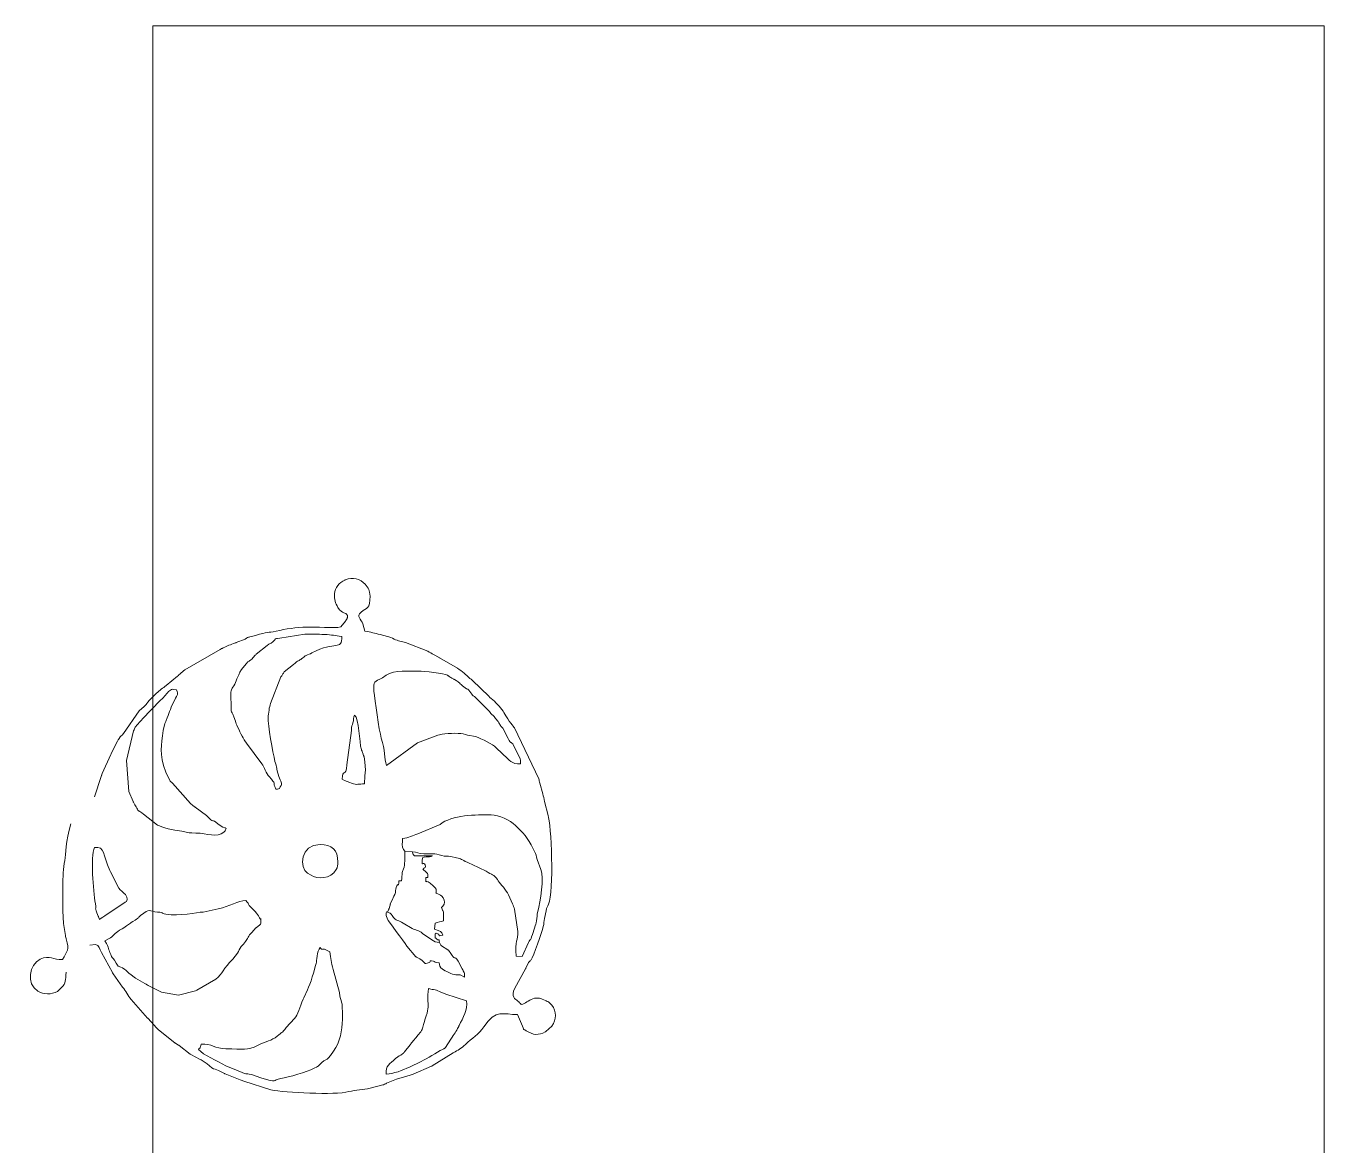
# Model space of a CAD drawing. Header units: centimetres. Extents: x -259 to 261, y 17 to 228.
# Drawn here: x 17.52 to 25.15, y 183.41 to 189.98 of the extents above; entities that cross this region are included whole.
import ezdxf

# ---------------------------------------------------------------- set-up
doc = ezdxf.new("R2010")
doc.units = ezdxf.units.CM
doc.header["$MEASUREMENT"] = 0
doc.layers.add('layer 1', color=7, linetype='Continuous')

msp = doc.modelspace()

# ---------------------------------------------------------------- linework, layer by layer
at = {"layer": 'layer 1', "color": 250, "lineweight": 20}
msp.add_open_spline([(25.14735, 176.70009), (25.14735, 176.70009), (25.14735, 189.98194), (25.14735, 189.98194), (25.14735, 189.98194), (25.14735, 189.98194), (18.26735, 189.98194), (18.26735, 189.98194), (18.26735, 189.98194), (18.26735, 189.98194), (18.26735, 176.70009), (18.26735, 176.70009), (18.26735, 176.70009), (18.26735, 176.70009), (25.14735, 176.70009), (25.14735, 176.70009)], degree=3, knots=[0, 0, 0, 0, 0.2, 0.2, 0.2, 0.2, 0.4, 0.4, 0.4, 0.4, 0.6, 0.6, 0.6, 0.6, 1, 1, 1, 1], dxfattribs=at)
at = {"layer": 'layer 1', "color": 2, "lineweight": 9}
for points, knots in [([(19.50044, 186.46864), (19.49261, 186.49554), (19.45847, 186.51142), (19.49037, 186.53808), (19.49037, 186.53808), (19.52333, 186.56564), (19.54492, 186.55461), (19.54321, 186.63244), (19.54321, 186.63244), (19.54249, 186.6651), (19.53253, 186.6809), (19.515, 186.70108), (19.515, 186.70108), (19.48591, 186.73457), (19.43911, 186.74468), (19.39876, 186.72751), (19.39876, 186.72751), (19.3974, 186.72693), (19.39583, 186.72624), (19.39451, 186.72562), (19.39451, 186.72562), (19.36454, 186.71175), (19.33598, 186.68061), (19.33473, 186.64478), (19.33473, 186.64478), (19.33365, 186.61355), (19.33909, 186.5901), (19.35471, 186.56528), (19.35471, 186.56528), (19.38192, 186.52201), (19.39918, 186.54214), (19.41047, 186.5177)], [0, 0, 0, 0, 0.1111111, 0.1111111, 0.1111111, 0.1111111, 0.2222222, 0.2222222, 0.2222222, 0.2222222, 0.3333333, 0.3333333, 0.3333333, 0.3333333, 0.4444444, 0.4444444, 0.4444444, 0.4444444, 0.5555556, 0.5555556, 0.5555556, 0.5555556, 0.6666667, 0.6666667, 0.6666667, 0.6666667, 0.7777778, 0.7777778, 0.7777778, 0.7777778, 1, 1, 1, 1]), ([(19.37261, 186.45041), (19.32752, 186.44235), (19.22526, 186.45101), (19.17179, 186.44983), (19.17179, 186.44983), (19.10828, 186.44846), (19.0497, 186.43875), (18.99153, 186.42606), (18.99153, 186.42606), (18.93987, 186.41479), (18.94617, 186.42371), (18.86962, 186.40046), (18.86962, 186.40046), (18.82402, 186.38659), (18.83677, 186.39688), (18.81009, 186.37934)], [0, 0, 0, 0, 0.2, 0.2, 0.2, 0.2, 0.4, 0.4, 0.4, 0.4, 0.6, 0.6, 0.6, 0.6, 1, 1, 1, 1]), ([(19.4105, 186.50766), (19.41029, 186.50687), (19.40983, 186.5049), (19.40953, 186.504), (19.40953, 186.504), (19.40924, 186.50319), (19.40067, 186.48788), (19.39842, 186.48497)], [0, 0, 0, 0, 0.3333333, 0.3333333, 0.3333333, 0.3333333, 1, 1, 1, 1]), ([(19.01289, 186.3856), (18.97176, 186.37769), (19.00024, 186.38684), (18.97299, 186.36358), (18.97299, 186.36358), (18.95588, 186.34898), (18.95731, 186.35572), (18.93905, 186.34253)], [0, 0, 0, 0, 0.3333333, 0.3333333, 0.3333333, 0.3333333, 1, 1, 1, 1]), ([(19.09405, 186.22972), (19.12526, 186.2584), (19.12199, 186.24865), (19.14353, 186.26472), (19.14353, 186.26472), (19.15003, 186.26959), (19.14507, 186.26655), (19.15351, 186.27329), (19.15351, 186.27329), (19.16831, 186.2851), (19.15547, 186.27694), (19.16846, 186.28366), (19.16846, 186.28366), (19.18005, 186.28969), (19.18915, 186.29083), (19.20191, 186.29783), (19.20191, 186.29783), (19.339, 186.37308), (19.37865, 186.30606), (19.37688, 186.39526), (19.37688, 186.39526), (19.33492, 186.39713), (19.3235, 186.40605), (19.27532, 186.40687), (19.27532, 186.40687), (19.23714, 186.40753), (19.19739, 186.40828), (19.15929, 186.40749)], [0, 0, 0, 0, 0.125, 0.125, 0.125, 0.125, 0.25, 0.25, 0.25, 0.25, 0.375, 0.375, 0.375, 0.375, 0.5, 0.5, 0.5, 0.5, 0.625, 0.625, 0.625, 0.625, 0.75, 0.75, 0.75, 0.75, 1, 1, 1, 1]), ([(19.75216, 186.35877), (19.72983, 186.36698), (19.7078, 186.36736), (19.68532, 186.37918), (19.68532, 186.37918), (19.65979, 186.39262), (19.62637, 186.39893), (19.60193, 186.40607), (19.60193, 186.40607), (19.58524, 186.41092), (19.57366, 186.41197), (19.55986, 186.41633), (19.55986, 186.41633), (19.54206, 186.42197), (19.53589, 186.42217), (19.51204, 186.42533)], [0, 0, 0, 0, 0.2, 0.2, 0.2, 0.2, 0.4, 0.4, 0.4, 0.4, 0.6, 0.6, 0.6, 0.6, 1, 1, 1, 1]), ([(18.75654, 186.35843), (18.75517, 186.35791), (18.75355, 186.3573), (18.75217, 186.35681), (18.75217, 186.35681), (18.72214, 186.3463), (18.70651, 186.33967), (18.67997, 186.3273), (18.67997, 186.3273), (18.66843, 186.32193), (18.67295, 186.3241), (18.66298, 186.31904)], [0, 0, 0, 0, 0.25, 0.25, 0.25, 0.25, 0.5, 0.5, 0.5, 0.5, 1, 1, 1, 1]), ([(18.8751, 186.29097), (18.87386, 186.28969), (18.87038, 186.28586), (18.86921, 186.28444), (18.86921, 186.28444), (18.83006, 186.2377), (18.84873, 186.26926), (18.81623, 186.23461)], [0, 0, 0, 0, 0.3333333, 0.3333333, 0.3333333, 0.3333333, 1, 1, 1, 1]), ([(18.45563, 186.19821), (18.4436, 186.18911), (18.43828, 186.18406), (18.42625, 186.17362), (18.42625, 186.17362), (18.41921, 186.16752), (18.42248, 186.16958), (18.41315, 186.16182)], [0, 0, 0, 0, 0.3333333, 0.3333333, 0.3333333, 0.3333333, 1, 1, 1, 1]), ([(18.78852, 186.19997), (18.76023, 186.15601), (18.75893, 186.13048), (18.7433, 186.10463), (18.7433, 186.10463), (18.72788, 186.07912), (18.7254, 186.09139), (18.72606, 186.03651), (18.72606, 186.03651), (18.72763, 185.90725), (18.72662, 185.9843), (18.75242, 185.89697), (18.75242, 185.89697), (18.75885, 185.87521), (18.7542, 185.88896), (18.76105, 185.87414), (18.76105, 185.87414), (18.77915, 185.83507), (18.79016, 185.80663), (18.8125, 185.77464), (18.8125, 185.77464), (18.81324, 185.77358), (18.81429, 185.77213), (18.81507, 185.7711), (18.81507, 185.7711), (18.81583, 185.77007), (18.81699, 185.76869), (18.81778, 185.76769)], [0, 0, 0, 0, 0.125, 0.125, 0.125, 0.125, 0.25, 0.25, 0.25, 0.25, 0.375, 0.375, 0.375, 0.375, 0.5, 0.5, 0.5, 0.5, 0.625, 0.625, 0.625, 0.625, 0.75, 0.75, 0.75, 0.75, 1, 1, 1, 1]), ([(19.02004, 186.15659), (19.0237, 186.16271), (19.02499, 186.16576), (19.02916, 186.17221), (19.02916, 186.17221), (19.02978, 186.17317), (19.03885, 186.18546), (19.03968, 186.18644)], [0, 0, 0, 0, 0.3333333, 0.3333333, 0.3333333, 0.3333333, 1, 1, 1, 1]), ([(19.61555, 186.1515), (19.5701, 186.12726), (19.56049, 186.13455), (19.56646, 186.07266), (19.56646, 186.07266), (19.57115, 186.02409), (19.59595, 185.84143), (19.60963, 185.79793), (19.60963, 185.79793), (19.63271, 185.72449), (19.62631, 185.67914), (19.64036, 185.63674)], [0, 0, 0, 0, 0.25, 0.25, 0.25, 0.25, 0.5, 0.5, 0.5, 0.5, 1, 1, 1, 1]), ([(20.00752, 186.15987), (19.97715, 186.1824), (20.02366, 186.15129), (19.9975, 186.16809), (19.9975, 186.16809), (19.98284, 186.1775), (19.85599, 186.19063), (19.82912, 186.19063), (19.82912, 186.19063), (19.77672, 186.19063), (19.68683, 186.1994), (19.63753, 186.16651)], [0, 0, 0, 0, 0.25, 0.25, 0.25, 0.25, 0.5, 0.5, 0.5, 0.5, 1, 1, 1, 1]), ([(20.1571, 186.04243), (20.14224, 186.05176), (20.15055, 186.04364), (20.14125, 186.05579), (20.14125, 186.05579), (20.10181, 186.10724), (20.13645, 186.06443), (20.08723, 186.10514), (20.08723, 186.10514), (20.06256, 186.12555), (20.06986, 186.12562), (20.0388, 186.14174), (20.0388, 186.14174), (20.03753, 186.1424), (20.03595, 186.14317), (20.03468, 186.14382), (20.03468, 186.14382), (20.03378, 186.14428), (20.01526, 186.15432), (20.01466, 186.15472)], [0, 0, 0, 0, 0.1666667, 0.1666667, 0.1666667, 0.1666667, 0.3333333, 0.3333333, 0.3333333, 0.3333333, 0.5, 0.5, 0.5, 0.5, 0.6666667, 0.6666667, 0.6666667, 0.6666667, 1, 1, 1, 1]), ([(20.14355, 186.13798), (20.14354, 186.13798), (20.13082, 186.14798), (20.13016, 186.14853), (20.13016, 186.14853), (20.10478, 186.1698), (20.08753, 186.19091), (20.05639, 186.20822)], [0, 0, 0, 0, 0.3333333, 0.3333333, 0.3333333, 0.3333333, 1, 1, 1, 1]), ([(18.33829, 185.88311), (18.34065, 185.88804), (18.3429, 185.89311), (18.34571, 185.90002), (18.34571, 185.90002), (18.36568, 185.94929), (18.36283, 185.95495), (18.39376, 186.01799), (18.39376, 186.01799), (18.41578, 186.06283), (18.41613, 186.04768), (18.40653, 186.08087), (18.40653, 186.08087), (18.37876, 186.08411), (18.38542, 186.08824), (18.36583, 186.07578), (18.36583, 186.07578), (18.34491, 186.0625), (18.34015, 186.04077), (18.31231, 186.01999)], [0, 0, 0, 0, 0.1666667, 0.1666667, 0.1666667, 0.1666667, 0.3333333, 0.3333333, 0.3333333, 0.3333333, 0.5, 0.5, 0.5, 0.5, 0.6666667, 0.6666667, 0.6666667, 0.6666667, 1, 1, 1, 1]), ([(18.26125, 186.03375), (18.26035, 186.03286), (18.25903, 186.03164), (18.25817, 186.03072), (18.25817, 186.03072), (18.22048, 185.98987), (18.238, 186.00282), (18.18778, 185.95704)], [0, 0, 0, 0, 0.3333333, 0.3333333, 0.3333333, 0.3333333, 1, 1, 1, 1]), ([(18.98493, 185.66048), (18.97167, 185.71286), (18.942, 185.87439), (18.94511, 185.92082), (18.94511, 185.92082), (18.94622, 185.93748), (18.95225, 185.98506), (18.95793, 186.0012)], [0, 0, 0, 0, 0.3333333, 0.3333333, 0.3333333, 0.3333333, 1, 1, 1, 1]), ([(20.32506, 185.95542), (20.30916, 185.9812), (20.27778, 186.01109), (20.25539, 186.02941), (20.25539, 186.02941), (20.25178, 186.03235), (20.2462, 186.03738), (20.24286, 186.04176)], [0, 0, 0, 0, 0.3333333, 0.3333333, 0.3333333, 0.3333333, 1, 1, 1, 1]), ([(19.50075, 185.7087), (19.49942, 185.71197), (19.49248, 185.72955), (19.49243, 185.72971), (19.49243, 185.72971), (19.47913, 185.77614), (19.48079, 185.91281), (19.45172, 185.9328), (19.45172, 185.9328), (19.44632, 185.91821), (19.44724, 185.90393), (19.44273, 185.88712), (19.44273, 185.88712), (19.43784, 185.86884), (19.43556, 185.8743), (19.43402, 185.84178)], [0, 0, 0, 0, 0.2, 0.2, 0.2, 0.2, 0.4, 0.4, 0.4, 0.4, 0.6, 0.6, 0.6, 0.6, 1, 1, 1, 1]), ([(20.30065, 185.88682), (20.29324, 185.89793), (20.30108, 185.88641), (20.29537, 185.89431), (20.29537, 185.89431), (20.24967, 185.95766), (20.26896, 185.91624), (20.24569, 185.95365)], [0, 0, 0, 0, 0.3333333, 0.3333333, 0.3333333, 0.3333333, 1, 1, 1, 1]), ([(18.15447, 185.84069), (18.15447, 185.84069), (18.1122, 185.66568), (18.1122, 185.66568), (18.1122, 185.66568), (18.1122, 185.66568), (18.12651, 185.48389), (18.12651, 185.48389), (18.12651, 185.48389), (18.12651, 185.48389), (18.15149, 185.42457), (18.15149, 185.42457)], [0, 0, 0, 0, 0.25, 0.25, 0.25, 0.25, 0.5, 0.5, 0.5, 0.5, 1, 1, 1, 1]), ([(19.94221, 185.81415), (19.96381, 185.81986), (19.94215, 185.81448), (19.95551, 185.81857), (19.95551, 185.81857), (19.98137, 185.82649), (20.06239, 185.828), (20.0898, 185.82226), (20.0898, 185.82226), (20.11276, 185.81746), (20.11639, 185.81348), (20.15171, 185.80986), (20.15171, 185.80986), (20.17664, 185.80731), (20.25026, 185.76434), (20.27362, 185.75066)], [0, 0, 0, 0, 0.2, 0.2, 0.2, 0.2, 0.4, 0.4, 0.4, 0.4, 0.6, 0.6, 0.6, 0.6, 1, 1, 1, 1]), ([(18.09461, 185.8243), (18.08404, 185.80745), (18.08093, 185.81365), (18.06873, 185.79443), (18.06873, 185.79443), (18.06243, 185.78448), (18.06951, 185.79331), (18.05999, 185.77979)], [0, 0, 0, 0, 0.3333333, 0.3333333, 0.3333333, 0.3333333, 1, 1, 1, 1]), ([(19.64036, 185.63674), (19.64036, 185.63674), (19.82257, 185.76965), (19.82257, 185.76965), (19.82257, 185.76965), (19.82257, 185.76965), (19.94221, 185.81415), (19.94221, 185.81415)], [0, 0, 0, 0, 0.3333333, 0.3333333, 0.3333333, 0.3333333, 1, 1, 1, 1]), ([(19.5117, 185.52802), (19.50757, 185.57077), (19.52527, 185.60473), (19.50797, 185.68721), (19.50797, 185.68721), (19.50764, 185.68877), (19.50728, 185.69038), (19.5069, 185.69187), (19.5069, 185.69187), (19.50654, 185.6933), (19.50603, 185.6949), (19.5056, 185.69627)], [0, 0, 0, 0, 0.25, 0.25, 0.25, 0.25, 0.5, 0.5, 0.5, 0.5, 1, 1, 1, 1]), ([(20.33009, 185.69815), (20.36311, 185.66717), (20.3737, 185.64457), (20.42729, 185.64591), (20.42729, 185.64591), (20.42779, 185.66053), (20.42927, 185.66205), (20.4258, 185.67624)], [0, 0, 0, 0, 0.3333333, 0.3333333, 0.3333333, 0.3333333, 1, 1, 1, 1]), ([(18.90849, 185.64621), (18.9193, 185.62986), (18.93605, 185.58809), (18.95096, 185.57126), (18.95096, 185.57126), (18.99527, 185.52125), (18.96909, 185.54366), (18.98924, 185.49809)], [0, 0, 0, 0, 0.3333333, 0.3333333, 0.3333333, 0.3333333, 1, 1, 1, 1]), ([(18.98924, 185.49809), (19.00952, 185.49817), (19.00613, 185.49526), (19.01613, 185.51053), (19.01613, 185.51053), (19.03046, 185.53238), (19.01807, 185.54295), (19.00842, 185.57102), (19.00842, 185.57102), (18.9921, 185.61851), (19.00019, 185.60965), (18.98769, 185.65087)], [0, 0, 0, 0, 0.25, 0.25, 0.25, 0.25, 0.5, 0.5, 0.5, 0.5, 1, 1, 1, 1]), ([(19.40681, 185.64067), (19.40324, 185.56152), (19.37909, 185.62194), (19.3804, 185.55579), (19.3804, 185.55579), (19.39364, 185.547), (19.42482, 185.53667), (19.43453, 185.53286), (19.43453, 185.53286), (19.46772, 185.51986), (19.47591, 185.52899), (19.5117, 185.52802)], [0, 0, 0, 0, 0.25, 0.25, 0.25, 0.25, 0.5, 0.5, 0.5, 0.5, 1, 1, 1, 1]), ([(18.15149, 185.42457), (18.15211, 185.42352), (18.15314, 185.42205), (18.15377, 185.42101), (18.15377, 185.42101), (18.2068, 185.3332), (18.15959, 185.39569), (18.21244, 185.35045)], [0, 0, 0, 0, 0.3333333, 0.3333333, 0.3333333, 0.3333333, 1, 1, 1, 1]), ([(18.51539, 185.39186), (18.51427, 185.39258), (18.51269, 185.39347), (18.51159, 185.39423), (18.51159, 185.39423), (18.51049, 185.39497), (18.50897, 185.39598), (18.50791, 185.39677), (18.50791, 185.39677), (18.50676, 185.39762), (18.49175, 185.41135), (18.48902, 185.41387)], [0, 0, 0, 0, 0.25, 0.25, 0.25, 0.25, 0.5, 0.5, 0.5, 0.5, 1, 1, 1, 1]), ([(18.69782, 185.26706), (18.69589, 185.26765), (18.66622, 185.27861), (18.64903, 185.29433), (18.64903, 185.29433), (18.60991, 185.33007), (18.63197, 185.28876), (18.58166, 185.34223)], [0, 0, 0, 0, 0.3333333, 0.3333333, 0.3333333, 0.3333333, 1, 1, 1, 1]), ([(20.39689, 185.28463), (20.36638, 185.31612), (20.30049, 185.3456), (20.25551, 185.34661), (20.25551, 185.34661), (20.16777, 185.34861), (20.02213, 185.34534), (19.95431, 185.29029)], [0, 0, 0, 0, 0.3333333, 0.3333333, 0.3333333, 0.3333333, 1, 1, 1, 1]), ([(20.57778, 184.78323), (20.58128, 184.80411), (20.58378, 184.80464), (20.59225, 184.82267), (20.59225, 184.82267), (20.62478, 184.89193), (20.60699, 185.29932), (20.58928, 185.34299)], [0, 0, 0, 0, 0.3333333, 0.3333333, 0.3333333, 0.3333333, 1, 1, 1, 1]), ([(17.78587, 185.29313), (17.7536, 185.1894), (17.75865, 185.11559), (17.74996, 185.07786), (17.74996, 185.07786), (17.74057, 185.03709), (17.73919, 184.97493), (17.73894, 184.92896), (17.73894, 184.92896), (17.73845, 184.83281), (17.73528, 184.72968), (17.7534, 184.6371), (17.7534, 184.6371), (17.75475, 184.63019), (17.75823, 184.6192), (17.75884, 184.61733), (17.75884, 184.61733), (17.77998, 184.55185), (17.76294, 184.54681), (17.73628, 184.49601), (17.73628, 184.49601), (17.68164, 184.49128), (17.66247, 184.52559), (17.60646, 184.4987), (17.60646, 184.4987), (17.54152, 184.46753), (17.52209, 184.35417), (17.59134, 184.31101), (17.59134, 184.31101), (17.62479, 184.29017), (17.67208, 184.2889), (17.70661, 184.30901)], [0, 0, 0, 0, 0.1111111, 0.1111111, 0.1111111, 0.1111111, 0.2222222, 0.2222222, 0.2222222, 0.2222222, 0.3333333, 0.3333333, 0.3333333, 0.3333333, 0.4444444, 0.4444444, 0.4444444, 0.4444444, 0.5555556, 0.5555556, 0.5555556, 0.5555556, 0.6666667, 0.6666667, 0.6666667, 0.6666667, 0.7777778, 0.7777778, 0.7777778, 0.7777778, 1, 1, 1, 1]), ([(18.29414, 185.28642), (18.31833, 185.27302), (18.39735, 185.2545), (18.42353, 185.25271), (18.42353, 185.25271), (18.47144, 185.24943), (18.44735, 185.24045), (18.52062, 185.23976), (18.52062, 185.23976), (18.58616, 185.23913), (18.64428, 185.21039), (18.68439, 185.24564), (18.68439, 185.24564), (18.69421, 185.25428), (18.69237, 185.25068), (18.69782, 185.26706)], [0, 0, 0, 0, 0.2, 0.2, 0.2, 0.2, 0.4, 0.4, 0.4, 0.4, 0.6, 0.6, 0.6, 0.6, 1, 1, 1, 1]), ([(19.82475, 185.23593), (19.79311, 185.22431), (19.77059, 185.21282), (19.73397, 185.20737), (19.73397, 185.20737), (19.73312, 185.18172), (19.73006, 185.16208), (19.73991, 185.14335)], [0, 0, 0, 0, 0.3333333, 0.3333333, 0.3333333, 0.3333333, 1, 1, 1, 1]), ([(20.52594, 185.08414), (20.51962, 185.10618), (20.51768, 185.1153), (20.51034, 185.13064), (20.51034, 185.13064), (20.48399, 185.18579), (20.45379, 185.23171), (20.40943, 185.27302)], [0, 0, 0, 0, 0.3333333, 0.3333333, 0.3333333, 0.3333333, 1, 1, 1, 1]), ([(18.01942, 185.01186), (18.01861, 185.01357), (18.01621, 185.01852), (18.0154, 185.02025), (18.0154, 185.02025), (17.97054, 185.11474), (17.98849, 185.16073), (17.92432, 185.15562), (17.92432, 185.15562), (17.90167, 185.09742), (17.9162, 184.90347), (17.92984, 184.82468), (17.92984, 184.82468), (17.93797, 184.77766), (17.92003, 184.81423), (17.94657, 184.75176), (17.94657, 184.75176), (17.94722, 184.75022), (17.94782, 184.74858), (17.94845, 184.74704)], [0, 0, 0, 0, 0.1666667, 0.1666667, 0.1666667, 0.1666667, 0.3333333, 0.3333333, 0.3333333, 0.3333333, 0.5, 0.5, 0.5, 0.5, 0.6666667, 0.6666667, 0.6666667, 0.6666667, 1, 1, 1, 1]), ([(19.19741, 184.99167), (19.22996, 184.96938), (19.31409, 184.96506), (19.34511, 185.02498), (19.34511, 185.02498), (19.35351, 185.0412), (19.35314, 185.05114), (19.35368, 185.06908), (19.35368, 185.06908), (19.35576, 185.14007), (19.31754, 185.17263), (19.25091, 185.17263)], [0, 0, 0, 0, 0.25, 0.25, 0.25, 0.25, 0.5, 0.5, 0.5, 0.5, 1, 1, 1, 1]), ([(19.7477, 185.13254), (19.74637, 185.103), (19.74954, 185.0682), (19.74289, 185.03974), (19.74289, 185.03974), (19.73777, 185.01781), (19.73703, 185.02923), (19.73279, 185.0076), (19.73279, 185.0076), (19.73009, 184.99383), (19.72985, 184.97468), (19.72823, 184.95981)], [0, 0, 0, 0, 0.25, 0.25, 0.25, 0.25, 0.5, 0.5, 0.5, 0.5, 1, 1, 1, 1]), ([(19.79252, 185.12906), (19.82187, 185.12644), (19.8229, 185.11902), (19.85906, 185.11723), (19.85906, 185.11723), (19.9153, 185.11441), (19.9152, 185.12298), (19.96596, 185.10793), (19.96596, 185.10793), (20.00787, 185.0955), (19.99091, 185.11365), (20.06869, 185.08945), (20.06869, 185.08945), (20.08447, 185.08453), (20.09385, 185.07386), (20.14307, 185.05538)], [0, 0, 0, 0, 0.2, 0.2, 0.2, 0.2, 0.4, 0.4, 0.4, 0.4, 0.6, 0.6, 0.6, 0.6, 1, 1, 1, 1]), ([(19.85258, 185.02672), (19.85381, 185.02778), (19.85435, 185.02909), (19.85648, 185.02959), (19.85648, 185.02959), (19.85854, 185.03008), (19.85951, 185.03187), (19.86013, 185.03256), (19.86013, 185.03256), (19.86363, 185.03646), (19.8735, 185.03719), (19.8668, 185.05199), (19.8668, 185.05199), (19.85563, 185.07677), (19.84282, 185.03293), (19.85163, 185.09361)], [0, 0, 0, 0, 0.2, 0.2, 0.2, 0.2, 0.4, 0.4, 0.4, 0.4, 0.6, 0.6, 0.6, 0.6, 1, 1, 1, 1]), ([(20.50939, 184.68041), (20.5143, 184.70102), (20.51871, 184.70757), (20.52176, 184.72316), (20.52176, 184.72316), (20.52533, 184.74133), (20.52317, 184.76145), (20.52802, 184.7796), (20.52802, 184.7796), (20.54347, 184.83733), (20.56627, 184.97573), (20.5472, 185.02596)], [0, 0, 0, 0, 0.25, 0.25, 0.25, 0.25, 0.5, 0.5, 0.5, 0.5, 1, 1, 1, 1]), ([(19.71329, 184.9595), (19.71016, 184.91071), (19.70841, 184.95912), (19.69636, 184.91893), (19.69636, 184.91893), (19.68748, 184.88928), (19.69937, 184.89934), (19.68399, 184.86855), (19.68399, 184.86855), (19.64635, 184.79316), (19.67144, 184.8418), (19.65555, 184.79594), (19.65555, 184.79594), (19.65496, 184.79422), (19.65432, 184.7928), (19.65367, 184.7911), (19.65367, 184.7911), (19.65291, 184.7891), (19.64865, 184.78138), (19.64647, 184.77428), (19.64647, 184.77428), (19.67227, 184.76749), (19.66594, 184.76112), (19.68028, 184.74417), (19.68028, 184.74417), (19.69395, 184.728), (19.71222, 184.72498), (19.73707, 184.71028)], [0, 0, 0, 0, 0.125, 0.125, 0.125, 0.125, 0.25, 0.25, 0.25, 0.25, 0.375, 0.375, 0.375, 0.375, 0.5, 0.5, 0.5, 0.5, 0.625, 0.625, 0.625, 0.625, 0.75, 0.75, 0.75, 0.75, 1, 1, 1, 1]), ([(19.93204, 184.89545), (19.93246, 184.91091), (19.93617, 184.90913), (19.91472, 184.92976), (19.91472, 184.92976), (19.86034, 184.9821), (19.87274, 184.92583), (19.8716, 184.97843)], [0, 0, 0, 0, 0.3333333, 0.3333333, 0.3333333, 0.3333333, 1, 1, 1, 1]), ([(18.89438, 184.6983), (18.90066, 184.70573), (18.90113, 184.70032), (18.90163, 184.71645), (18.90163, 184.71645), (18.90294, 184.75886), (18.90384, 184.72058), (18.89387, 184.74081), (18.89387, 184.74081), (18.88461, 184.75961), (18.88034, 184.76544), (18.86859, 184.77854), (18.86859, 184.77854), (18.86132, 184.78663), (18.86219, 184.78573), (18.85336, 184.79381), (18.85336, 184.79381), (18.82032, 184.82401), (18.8412, 184.81351), (18.81276, 184.84366)], [0, 0, 0, 0, 0.1666667, 0.1666667, 0.1666667, 0.1666667, 0.3333333, 0.3333333, 0.3333333, 0.3333333, 0.5, 0.5, 0.5, 0.5, 0.6666667, 0.6666667, 0.6666667, 0.6666667, 1, 1, 1, 1]), ([(19.92614, 184.71084), (19.94316, 184.71453), (19.95772, 184.71943), (19.97429, 184.72341), (19.97429, 184.72341), (19.97585, 184.80456), (19.97408, 184.768), (19.96212, 184.80246), (19.96212, 184.80246), (19.9684, 184.80825), (19.96268, 184.80064), (19.97152, 184.81042), (19.97152, 184.81042), (19.98288, 184.82299), (19.98428, 184.84202), (19.97198, 184.85936), (19.97198, 184.85936), (19.95345, 184.88545), (19.92233, 184.88516), (19.93212, 184.88852)], [0, 0, 0, 0, 0.1666667, 0.1666667, 0.1666667, 0.1666667, 0.3333333, 0.3333333, 0.3333333, 0.3333333, 0.5, 0.5, 0.5, 0.5, 0.6666667, 0.6666667, 0.6666667, 0.6666667, 1, 1, 1, 1]), ([(18.56338, 184.77569), (18.52345, 184.77297), (18.42437, 184.7502), (18.34405, 184.7633), (18.34405, 184.7633), (18.30847, 184.76909), (18.33946, 184.77144), (18.29542, 184.77519), (18.29542, 184.77519), (18.2444, 184.77954), (18.2513, 184.80152), (18.19581, 184.75548), (18.19581, 184.75548), (18.17233, 184.73601), (18.19242, 184.74427), (18.15067, 184.7202), (18.15067, 184.7202), (18.13618, 184.71183), (18.14962, 184.72109), (18.13614, 184.71104), (18.13614, 184.71104), (18.06036, 184.6545), (18.09623, 184.69491), (18.02431, 184.62856), (18.02431, 184.62856), (18.02302, 184.62736), (18.01916, 184.62404), (18.01773, 184.62298)], [0, 0, 0, 0, 0.125, 0.125, 0.125, 0.125, 0.25, 0.25, 0.25, 0.25, 0.375, 0.375, 0.375, 0.375, 0.5, 0.5, 0.5, 0.5, 0.625, 0.625, 0.625, 0.625, 0.75, 0.75, 0.75, 0.75, 1, 1, 1, 1]), ([(19.73707, 184.71028), (19.71222, 184.72498), (19.69395, 184.728), (19.68028, 184.74417), (19.68028, 184.74417), (19.66594, 184.76112), (19.67227, 184.76749), (19.64647, 184.77428), (19.64647, 184.77428), (19.6332, 184.78027), (19.64442, 184.77575), (19.63876, 184.77129), (19.63876, 184.77129), (19.63829, 184.75111), (19.63638, 184.75688), (19.64339, 184.73918), (19.64339, 184.73918), (19.65306, 184.71474), (19.73811, 184.61055), (19.75964, 184.5754)], [0, 0, 0, 0, 0.1666667, 0.1666667, 0.1666667, 0.1666667, 0.3333333, 0.3333333, 0.3333333, 0.3333333, 0.5, 0.5, 0.5, 0.5, 0.6666667, 0.6666667, 0.6666667, 0.6666667, 1, 1, 1, 1]), ([(20.47495, 184.4792), (20.48128, 184.48852), (20.48696, 184.4916), (20.48897, 184.49423), (20.48897, 184.49423), (20.50317, 184.51278), (20.55166, 184.65897), (20.56089, 184.68972), (20.56089, 184.68972), (20.56559, 184.70534), (20.56371, 184.72072), (20.56815, 184.73813)], [0, 0, 0, 0, 0.25, 0.25, 0.25, 0.25, 0.5, 0.5, 0.5, 0.5, 1, 1, 1, 1]), ([(19.95133, 184.59645), (19.94814, 184.62901), (19.94944, 184.59921), (19.93009, 184.62235), (19.93009, 184.62235), (19.92392, 184.62974), (19.92547, 184.61294), (19.92498, 184.63224), (19.92498, 184.63224), (19.92422, 184.66226), (19.92978, 184.6466), (19.93245, 184.65081), (19.93245, 184.65081), (19.96739, 184.64045), (19.92823, 184.62953), (19.97161, 184.64018), (19.97161, 184.64018), (19.96214, 184.66334), (19.95773, 184.66397), (19.92258, 184.674)], [0, 0, 0, 0, 0.1666667, 0.1666667, 0.1666667, 0.1666667, 0.3333333, 0.3333333, 0.3333333, 0.3333333, 0.5, 0.5, 0.5, 0.5, 0.6666667, 0.6666667, 0.6666667, 0.6666667, 1, 1, 1, 1]), ([(17.98622, 184.60709), (18.01147, 184.55875), (18.00619, 184.56049), (18.01972, 184.52511), (18.01972, 184.52511), (18.02633, 184.50784), (18.03109, 184.50986), (18.04142, 184.49269), (18.04142, 184.49269), (18.07672, 184.43394), (18.05842, 184.46968), (18.10235, 184.43819), (18.10235, 184.43819), (18.12067, 184.42505), (18.1159, 184.42139), (18.16554, 184.38693)], [0, 0, 0, 0, 0.2, 0.2, 0.2, 0.2, 0.4, 0.4, 0.4, 0.4, 0.6, 0.6, 0.6, 0.6, 1, 1, 1, 1]), ([(18.76478, 184.53401), (18.77184, 184.54793), (18.77597, 184.55828), (18.78664, 184.57219), (18.78664, 184.57219), (18.79395, 184.58175), (18.80565, 184.59385), (18.81171, 184.60181)], [0, 0, 0, 0, 0.3333333, 0.3333333, 0.3333333, 0.3333333, 1, 1, 1, 1]), ([(19.30708, 184.5414), (19.24552, 184.57728), (19.27025, 184.53901), (19.25091, 184.56801), (19.25091, 184.56801), (19.23101, 184.54424), (19.2307, 184.48746), (19.22643, 184.47273), (19.22643, 184.47273), (19.21506, 184.43353), (19.19445, 184.35301), (19.17525, 184.31833)], [0, 0, 0, 0, 0.25, 0.25, 0.25, 0.25, 0.5, 0.5, 0.5, 0.5, 1, 1, 1, 1]), ([(20.40261, 184.51695), (20.40261, 184.51695), (20.43741, 184.51355), (20.43741, 184.51355), (20.43741, 184.51355), (20.43741, 184.51355), (20.47324, 184.59624), (20.47324, 184.59624)], [0, 0, 0, 0, 0.3333333, 0.3333333, 0.3333333, 0.3333333, 1, 1, 1, 1]), ([(19.81219, 184.51299), (19.81331, 184.51235), (19.81492, 184.51159), (19.81611, 184.51096), (19.81611, 184.51096), (19.87788, 184.47877), (19.85351, 184.46217), (19.89003, 184.47887), (19.89003, 184.47887), (19.90743, 184.48681), (19.88148, 184.49415), (19.91533, 184.48628), (19.91533, 184.48628), (19.92312, 184.48448), (19.92269, 184.47872), (19.94852, 184.47705), (19.94852, 184.47705), (19.95213, 184.46205), (19.95272, 184.44992), (19.96725, 184.44085), (19.96725, 184.44085), (19.98625, 184.42899), (20.02439, 184.40808), (20.04802, 184.40659), (20.04802, 184.40659), (20.05407, 184.40621), (20.07455, 184.40602), (20.07711, 184.40546)], [0, 0, 0, 0, 0.125, 0.125, 0.125, 0.125, 0.25, 0.25, 0.25, 0.25, 0.375, 0.375, 0.375, 0.375, 0.5, 0.5, 0.5, 0.5, 0.625, 0.625, 0.625, 0.625, 0.75, 0.75, 0.75, 0.75, 1, 1, 1, 1]), ([(18.02966, 184.41969), (18.03025, 184.41843), (18.03094, 184.41682), (18.03156, 184.41559), (18.03156, 184.41559), (18.03217, 184.41438), (18.03295, 184.41281), (18.03358, 184.41162)], [0, 0, 0, 0, 0.3333333, 0.3333333, 0.3333333, 0.3333333, 1, 1, 1, 1]), ([(20.09822, 184.39379), (20.09896, 184.42322), (20.09999, 184.41), (20.09104, 184.43007), (20.09104, 184.43007), (20.09084, 184.43051), (20.08523, 184.44103), (20.08465, 184.44212)], [0, 0, 0, 0, 0.3333333, 0.3333333, 0.3333333, 0.3333333, 1, 1, 1, 1]), ([(18.23912, 184.34484), (18.23912, 184.34484), (18.31774, 184.30535), (18.31774, 184.30535), (18.31774, 184.30535), (18.31774, 184.30535), (18.41726, 184.28786), (18.41726, 184.28786), (18.41726, 184.28786), (18.41726, 184.28786), (18.5174, 184.31157), (18.5174, 184.31157)], [0, 0, 0, 0, 0.25, 0.25, 0.25, 0.25, 0.5, 0.5, 0.5, 0.5, 1, 1, 1, 1]), ([(19.21946, 183.85986), (19.24953, 183.87521), (19.23698, 183.86934), (19.26088, 183.89179), (19.26088, 183.89179), (19.29919, 183.92777), (19.27009, 183.87787), (19.32867, 183.95726), (19.32867, 183.95726), (19.36979, 184.01296), (19.37937, 184.0791), (19.38087, 184.14491), (19.38087, 184.14491), (19.38385, 184.27644), (19.37108, 184.23205), (19.36365, 184.30288)], [0, 0, 0, 0, 0.2, 0.2, 0.2, 0.2, 0.4, 0.4, 0.4, 0.4, 0.6, 0.6, 0.6, 0.6, 1, 1, 1, 1]), ([(19.88595, 184.3257), (19.87266, 184.22009), (19.90443, 184.25061), (19.86061, 184.1259), (19.86061, 184.1259), (19.85512, 184.11024), (19.85721, 184.10452), (19.85036, 184.08788), (19.85036, 184.08788), (19.84887, 184.08424), (19.84389, 184.07573), (19.84116, 184.07185)], [0, 0, 0, 0, 0.25, 0.25, 0.25, 0.25, 0.5, 0.5, 0.5, 0.5, 1, 1, 1, 1]), ([(20.59436, 184.24581), (20.59416, 184.24593), (20.57422, 184.25513), (20.57343, 184.25549), (20.57343, 184.25549), (20.54741, 184.26775), (20.52993, 184.27579), (20.49927, 184.26555), (20.49927, 184.26555), (20.47353, 184.25695), (20.45459, 184.23714), (20.43144, 184.23181), (20.43144, 184.23181), (20.4253, 184.2393), (20.41846, 184.24698), (20.41217, 184.25215), (20.41217, 184.25215), (20.39664, 184.2649), (20.36772, 184.27682), (20.39369, 184.32784)], [0, 0, 0, 0, 0.1666667, 0.1666667, 0.1666667, 0.1666667, 0.3333333, 0.3333333, 0.3333333, 0.3333333, 0.5, 0.5, 0.5, 0.5, 0.6666667, 0.6666667, 0.6666667, 0.6666667, 1, 1, 1, 1]), ([(19.15443, 184.27178), (19.15368, 184.27001), (19.15147, 184.26498), (19.15071, 184.26322), (19.15071, 184.26322), (19.12961, 184.21508), (19.11931, 184.1728), (19.09983, 184.14985)], [0, 0, 0, 0, 0.3333333, 0.3333333, 0.3333333, 0.3333333, 1, 1, 1, 1]), ([(20.01816, 184.02903), (20.03972, 184.06512), (20.04589, 184.06507), (20.06436, 184.10394), (20.06436, 184.10394), (20.06501, 184.10534), (20.06575, 184.10689), (20.0664, 184.10825), (20.0664, 184.10825), (20.08862, 184.15459), (20.11787, 184.20091), (20.11065, 184.25438)], [0, 0, 0, 0, 0.25, 0.25, 0.25, 0.25, 0.5, 0.5, 0.5, 0.5, 1, 1, 1, 1]), ([(20.03244, 183.94803), (20.06047, 183.96481), (20.07877, 183.97381), (20.1037, 183.99771), (20.1037, 183.99771), (20.14113, 184.03358), (20.18354, 184.05787), (20.21195, 184.10113), (20.21195, 184.10113), (20.28162, 184.20722), (20.32748, 184.17328), (20.41042, 184.1729)], [0, 0, 0, 0, 0.25, 0.25, 0.25, 0.25, 0.5, 0.5, 0.5, 0.5, 1, 1, 1, 1]), ([(19.05083, 184.09615), (19.02331, 184.06136), (19.02963, 184.07377), (18.99725, 184.04637), (18.99725, 184.04637), (18.96511, 184.01916), (18.93059, 184.01558), (18.88579, 183.99259), (18.88579, 183.99259), (18.81984, 183.95877), (18.79965, 183.97209), (18.69702, 183.97206), (18.69702, 183.97206), (18.63012, 183.97205), (18.61401, 184.00399), (18.5511, 183.99841), (18.5511, 183.99841), (18.54173, 183.97329), (18.55171, 183.98422), (18.53516, 183.96856), (18.53516, 183.96856), (18.56655, 183.93322), (18.64218, 183.90199), (18.69634, 183.87134)], [0, 0, 0, 0, 0.1428571, 0.1428571, 0.1428571, 0.1428571, 0.2857143, 0.2857143, 0.2857143, 0.2857143, 0.4285714, 0.4285714, 0.4285714, 0.4285714, 0.5714286, 0.5714286, 0.5714286, 0.5714286, 0.7142857, 0.7142857, 0.7142857, 0.7142857, 1, 1, 1, 1]), ([(20.43823, 184.10423), (20.45399, 184.07265), (20.43386, 184.09567), (20.46125, 184.07744), (20.46125, 184.07744), (20.49898, 184.05234), (20.53349, 184.04963), (20.5724, 184.07137), (20.5724, 184.07137), (20.57352, 184.072), (20.57505, 184.07285), (20.57615, 184.07348)], [0, 0, 0, 0, 0.25, 0.25, 0.25, 0.25, 0.5, 0.5, 0.5, 0.5, 1, 1, 1, 1]), ([(19.74652, 183.95399), (19.73961, 183.94744), (19.74616, 183.95171), (19.73438, 183.94239), (19.73438, 183.94239), (19.71727, 183.92883), (19.71411, 183.93367), (19.69355, 183.91467), (19.69355, 183.91467), (19.65648, 183.88041), (19.63531, 183.87603), (19.63858, 183.82334), (19.63858, 183.82334), (19.68031, 183.8243), (19.7358, 183.84577), (19.77442, 183.86457)], [0, 0, 0, 0, 0.2, 0.2, 0.2, 0.2, 0.4, 0.4, 0.4, 0.4, 0.6, 0.6, 0.6, 0.6, 1, 1, 1, 1]), ([(19.84365, 183.89829), (19.87754, 183.91221), (19.93696, 183.95165), (19.96835, 183.96854), (19.96835, 183.96854), (19.98376, 183.97683), (19.97654, 183.96901), (19.98653, 183.97974)], [0, 0, 0, 0, 0.3333333, 0.3333333, 0.3333333, 0.3333333, 1, 1, 1, 1]), ([(18.90271, 183.80181), (19.00619, 183.76753), (18.96472, 183.78909), (19.01981, 183.79705), (19.01981, 183.79705), (19.06287, 183.80327), (19.17697, 183.83815), (19.21145, 183.85574)], [0, 0, 0, 0, 0.3333333, 0.3333333, 0.3333333, 0.3333333, 1, 1, 1, 1]), ([(19.6189, 183.75926), (19.62007, 183.75964), (19.63644, 183.76759), (19.63941, 183.76911), (19.63941, 183.76911), (19.69011, 183.79485), (19.74754, 183.80743), (19.79756, 183.82378)], [0, 0, 0, 0, 0.3333333, 0.3333333, 0.3333333, 0.3333333, 1, 1, 1, 1]), ([(18.96141, 183.73024), (19.0436, 183.71408), (19.33557, 183.69952), (19.41911, 183.7204), (19.41911, 183.7204), (19.46084, 183.73082), (19.50062, 183.73087), (19.54377, 183.74075)], [0, 0, 0, 0, 0.3333333, 0.3333333, 0.3333333, 0.3333333, 1, 1, 1, 1])]:
    msp.add_open_spline(points, degree=3, knots=knots, dxfattribs=at)
for points in [[(19.41047, 186.5177), (19.41047, 186.5177), (19.4105, 186.50766), (19.4105, 186.50766)], [(19.39842, 186.48497), (19.39842, 186.48497), (19.37261, 186.45041), (19.37261, 186.45041)], [(19.51204, 186.42533), (19.51204, 186.42533), (19.50044, 186.46864), (19.50044, 186.46864)], [(18.81009, 186.37934), (18.81009, 186.37934), (18.75654, 186.35843), (18.75654, 186.35843)], [(19.15929, 186.40749), (19.15929, 186.40749), (19.01289, 186.3856), (19.01289, 186.3856)], [(18.66298, 186.31904), (18.66298, 186.31904), (18.45563, 186.19821), (18.45563, 186.19821)], [(18.93905, 186.34253), (18.93905, 186.34253), (18.8751, 186.29097), (18.8751, 186.29097)], [(19.8819, 186.30784), (19.8819, 186.30784), (19.75216, 186.35877), (19.75216, 186.35877)], [(19.91694, 186.28901), (19.90616, 186.29348), (19.894, 186.30148), (19.8819, 186.30784)], [(19.94869, 186.27143), (19.94869, 186.27143), (19.91694, 186.28901), (19.91694, 186.28901)], [(18.81623, 186.23461), (18.81623, 186.23461), (18.78852, 186.19997), (18.78852, 186.19997)], [(19.03968, 186.18644), (19.03968, 186.18644), (19.09405, 186.22972), (19.09405, 186.22972)], [(19.95196, 186.26866), (19.95096, 186.26944), (19.94967, 186.27066), (19.94869, 186.27143)], [(20.05639, 186.20822), (20.05639, 186.20822), (19.95196, 186.26866), (19.95196, 186.26866)], [(18.41315, 186.16182), (18.41315, 186.16182), (18.34586, 186.1071), (18.34586, 186.1071)], [(18.95793, 186.0012), (18.95793, 186.0012), (19.02004, 186.15659), (19.02004, 186.15659)], [(19.63753, 186.16651), (19.63753, 186.16651), (19.61555, 186.1515), (19.61555, 186.1515)], [(20.01466, 186.15472), (20.01466, 186.15472), (20.00752, 186.15987), (20.00752, 186.15987)], [(20.24286, 186.04176), (20.24286, 186.04176), (20.14355, 186.13798), (20.14355, 186.13798)], [(18.28921, 186.06106), (18.28921, 186.06106), (18.26125, 186.03375), (18.26125, 186.03375)], [(18.34586, 186.1071), (18.32701, 186.08996), (18.3063, 186.0801), (18.28921, 186.06106)], [(18.31231, 186.01999), (18.31231, 186.01999), (18.20528, 185.9083), (18.20528, 185.9083)], [(20.24569, 185.95365), (20.24569, 185.95365), (20.1571, 186.04243), (20.1571, 186.04243)], [(18.18778, 185.95704), (18.18778, 185.95704), (18.09461, 185.8243), (18.09461, 185.8243)], [(18.20528, 185.9083), (18.19997, 185.90232), (18.19828, 185.9004), (18.1903, 185.89305)], [(20.32941, 185.94774), (20.32941, 185.94774), (20.32506, 185.95542), (20.32506, 185.95542)], [(20.39103, 185.85708), (20.38516, 185.86839), (20.36155, 185.89025), (20.32941, 185.94774)], [(18.16437, 185.86186), (18.16186, 185.85723), (18.15723, 185.84662), (18.15447, 185.84069)], [(18.1903, 185.89305), (18.1903, 185.89305), (18.16437, 185.86186), (18.16437, 185.86186)], [(18.34371, 185.59812), (18.30153, 185.70947), (18.31802, 185.75163), (18.32783, 185.84185)], [(18.32783, 185.84185), (18.32783, 185.84185), (18.33829, 185.88311), (18.33829, 185.88311)], [(19.43402, 185.84178), (19.43402, 185.84178), (19.40681, 185.64067), (19.40681, 185.64067)], [(20.30985, 185.87164), (20.30985, 185.87164), (20.30065, 185.88682), (20.30065, 185.88682)], [(20.32253, 185.85511), (20.31689, 185.86304), (20.31297, 185.86697), (20.30985, 185.87164)], [(20.35559, 185.79492), (20.35559, 185.79492), (20.32253, 185.85511), (20.32253, 185.85511)], [(20.53482, 185.5576), (20.53482, 185.5576), (20.39103, 185.85708), (20.39103, 185.85708)], [(18.05999, 185.77979), (18.05999, 185.77979), (18.02347, 185.70652), (18.02347, 185.70652)], [(18.81778, 185.76769), (18.81778, 185.76769), (18.90849, 185.64621), (18.90849, 185.64621)], [(20.38266, 185.76329), (20.36433, 185.78162), (20.37317, 185.75975), (20.35559, 185.79492)], [(20.4258, 185.67624), (20.4258, 185.67624), (20.38266, 185.76329), (20.38266, 185.76329)], [(18.02155, 185.70214), (18.02155, 185.70214), (17.97058, 185.58864), (17.97058, 185.58864)], [(18.02347, 185.70652), (18.02287, 185.70509), (18.02216, 185.70354), (18.02155, 185.70214)], [(19.5056, 185.69627), (19.5056, 185.69627), (19.50075, 185.7087), (19.50075, 185.7087)], [(20.27362, 185.75066), (20.27362, 185.75066), (20.33009, 185.69815), (20.33009, 185.69815)], [(18.98769, 185.65087), (18.98769, 185.65087), (18.98493, 185.66048), (18.98493, 185.66048)], [(17.96291, 185.57206), (17.96291, 185.57206), (17.92523, 185.4517), (17.92523, 185.4517)], [(17.97058, 185.58864), (17.96359, 185.57566), (17.96797, 185.58418), (17.96291, 185.57206)], [(18.36979, 185.54502), (18.36979, 185.54502), (18.34371, 185.59812), (18.34371, 185.59812)], [(18.38201, 185.53306), (18.3747, 185.54101), (18.37762, 185.53618), (18.36979, 185.54502)], [(18.48902, 185.41387), (18.48902, 185.41387), (18.38201, 185.53306), (18.38201, 185.53306)], [(20.54011, 185.53301), (20.53826, 185.5408), (20.5367, 185.55187), (20.53482, 185.5576)], [(20.55768, 185.46982), (20.55768, 185.46982), (20.54011, 185.53301), (20.54011, 185.53301)], [(20.56844, 185.42503), (20.5634, 185.44334), (20.5637, 185.45337), (20.55768, 185.46982)], [(18.58166, 185.34223), (18.58166, 185.34223), (18.51539, 185.39186), (18.51539, 185.39186)], [(20.58928, 185.34299), (20.58928, 185.34299), (20.56844, 185.42503), (20.56844, 185.42503)], [(18.21244, 185.35045), (18.21244, 185.35045), (18.29414, 185.28642), (18.29414, 185.28642)], [(19.95431, 185.29029), (19.95431, 185.29029), (19.82475, 185.23593), (19.82475, 185.23593)], [(20.40943, 185.27302), (20.40943, 185.27302), (20.39689, 185.28463), (20.39689, 185.28463)], [(19.25091, 185.17263), (19.13226, 185.17263), (19.12705, 185.0351), (19.1761, 185.00434)], [(19.73991, 185.14335), (19.73991, 185.14335), (19.7477, 185.13254), (19.7477, 185.13254)], [(19.7477, 185.13254), (19.7477, 185.13254), (19.79252, 185.12906), (19.79252, 185.12906)], [(19.79252, 185.12906), (19.79252, 185.12906), (19.7477, 185.13254), (19.7477, 185.13254)], [(19.80466, 185.1058), (19.79458, 185.11667), (19.79555, 185.10882), (19.79252, 185.12906)], [(19.90962, 185.10576), (19.90962, 185.10576), (19.80466, 185.1058), (19.80466, 185.1058)], [(19.85163, 185.09361), (19.85163, 185.09361), (19.86134, 185.09739), (19.86134, 185.09739)], [(19.86134, 185.09739), (19.89454, 185.10493), (19.88757, 185.09543), (19.90962, 185.10576)], [(20.5472, 185.02596), (20.5472, 185.02596), (20.52594, 185.08414), (20.52594, 185.08414)], [(18.06853, 184.91559), (18.06853, 184.91559), (18.01942, 185.01186), (18.01942, 185.01186)], [(19.1761, 185.00434), (19.1761, 185.00434), (19.19741, 184.99167), (19.19741, 184.99167)], [(19.87385, 185.01045), (19.87385, 185.01045), (19.85258, 185.02672), (19.85258, 185.02672)], [(19.88301, 184.97843), (19.88289, 184.99776), (19.88665, 184.99578), (19.87385, 185.01045)], [(20.14307, 185.05538), (20.14307, 185.05538), (20.22533, 185.01546), (20.22533, 185.01546)], [(20.22533, 185.01546), (20.26147, 184.99016), (20.26853, 185.00003), (20.29154, 184.96582)], [(18.11719, 184.85083), (18.11484, 184.88506), (18.0888, 184.88571), (18.06853, 184.91559)], [(19.72823, 184.95981), (19.72823, 184.95981), (19.71329, 184.9595), (19.71329, 184.9595)], [(19.8716, 184.97843), (19.8716, 184.97843), (19.88301, 184.97843), (19.88301, 184.97843)], [(20.29154, 184.96582), (20.29154, 184.96582), (20.2966, 184.95808), (20.2966, 184.95808)], [(20.2966, 184.95808), (20.30857, 184.94129), (20.34501, 184.90363), (20.35596, 184.87741)], [(18.10478, 184.83301), (18.1217, 184.84419), (18.10626, 184.8249), (18.11545, 184.84216)], [(18.11545, 184.84216), (18.11545, 184.84216), (18.11719, 184.85083), (18.11719, 184.85083)], [(18.81276, 184.84366), (18.7704, 184.84129), (18.71804, 184.81194), (18.65135, 184.79347)], [(19.93212, 184.88852), (19.93212, 184.88852), (19.93204, 184.89545), (19.93204, 184.89545)], [(20.35596, 184.87741), (20.35596, 184.87741), (20.38066, 184.82294), (20.38066, 184.82294)], [(17.98462, 184.75295), (17.98462, 184.75295), (18.10478, 184.83301), (18.10478, 184.83301)], [(18.65135, 184.79347), (18.65135, 184.79347), (18.56338, 184.77569), (18.56338, 184.77569)], [(20.38066, 184.82294), (20.38496, 184.81382), (20.38822, 184.80288), (20.39226, 184.79331)], [(20.39226, 184.79331), (20.39226, 184.79331), (20.41195, 184.66191), (20.41195, 184.66191)], [(20.56815, 184.73813), (20.56815, 184.73813), (20.57778, 184.78323), (20.57778, 184.78323)], [(17.94845, 184.74704), (17.94845, 184.74704), (17.95474, 184.73211), (17.95474, 184.73211)], [(17.95474, 184.73211), (17.95601, 184.73315), (17.95639, 184.73464), (17.95869, 184.73509)], [(17.95869, 184.73509), (17.95869, 184.73509), (17.974, 184.74575), (17.974, 184.74575)], [(17.974, 184.74575), (17.97806, 184.74853), (17.98023, 184.74981), (17.98462, 184.75295)], [(18.872, 184.68187), (18.87297, 184.68281), (18.87432, 184.68395), (18.87536, 184.68483)], [(18.87536, 184.68483), (18.87536, 184.68483), (18.89438, 184.6983), (18.89438, 184.6983)], [(19.73707, 184.71028), (19.73707, 184.71028), (19.79104, 184.67823), (19.79104, 184.67823)], [(19.79104, 184.67823), (19.79104, 184.67823), (19.73707, 184.71028), (19.73707, 184.71028)], [(19.92258, 184.674), (19.92258, 184.674), (19.92614, 184.71084), (19.92614, 184.71084)], [(18.01773, 184.62298), (18.01773, 184.62298), (17.98622, 184.60709), (17.98622, 184.60709)], [(18.81171, 184.60181), (18.81171, 184.60181), (18.82367, 184.62025), (18.82367, 184.62025)], [(18.82367, 184.62025), (18.83805, 184.64561), (18.8296, 184.63779), (18.84881, 184.65585)], [(18.84881, 184.65585), (18.84881, 184.65585), (18.872, 184.68187), (18.872, 184.68187)], [(19.79104, 184.67823), (19.8113, 184.66725), (19.82698, 184.6711), (19.85243, 184.64953)], [(19.85243, 184.64953), (19.82698, 184.6711), (19.8113, 184.66725), (19.79104, 184.67823)], [(19.85243, 184.64953), (19.85243, 184.64953), (19.90686, 184.61135), (19.90686, 184.61135)], [(19.90686, 184.61135), (19.90686, 184.61135), (19.85243, 184.64953), (19.85243, 184.64953)], [(19.90686, 184.61135), (19.92193, 184.60271), (19.92911, 184.59811), (19.95133, 184.59645)], [(19.95133, 184.59645), (19.92911, 184.59811), (19.92193, 184.60271), (19.90686, 184.61135)], [(20.41195, 184.66191), (20.41341, 184.60796), (20.39365, 184.60923), (20.40261, 184.51695)], [(20.47324, 184.59624), (20.4893, 184.62574), (20.48144, 184.59518), (20.49774, 184.64406)], [(20.49774, 184.64406), (20.49774, 184.64406), (20.50939, 184.68041), (20.50939, 184.68041)], [(17.89728, 184.57994), (17.89728, 184.57994), (17.93036, 184.58413), (17.93036, 184.58413)], [(17.93036, 184.58413), (17.95469, 184.57973), (17.95442, 184.55958), (17.96548, 184.53847)], [(17.96548, 184.53847), (17.96548, 184.53847), (18.02966, 184.41969), (18.02966, 184.41969)], [(18.73779, 184.49853), (18.73779, 184.49853), (18.76478, 184.53401), (18.76478, 184.53401)], [(19.32586, 184.4384), (19.31646, 184.47924), (19.31236, 184.50289), (19.30708, 184.5414)], [(19.75964, 184.5754), (19.75964, 184.5754), (19.81219, 184.51299), (19.81219, 184.51299)], [(19.95991, 184.58076), (19.95991, 184.58076), (19.95133, 184.59645), (19.95133, 184.59645)], [(19.96311, 184.57784), (19.96219, 184.57868), (19.96073, 184.57989), (19.95991, 184.58076)], [(20.00043, 184.55326), (20.00043, 184.55326), (19.96311, 184.57784), (19.96311, 184.57784)], [(20.00394, 184.55052), (20.00295, 184.55141), (20.00148, 184.55247), (20.00043, 184.55326)], [(20.01706, 184.53275), (20.01706, 184.53275), (20.00394, 184.55052), (20.00394, 184.55052)], [(20.06134, 184.48643), (20.03716, 184.52513), (20.04384, 184.48763), (20.01706, 184.53275)], [(18.63734, 184.38075), (18.67969, 184.41549), (18.67873, 184.44034), (18.73779, 184.49853)], [(20.08465, 184.44212), (20.08465, 184.44212), (20.06134, 184.48643), (20.06134, 184.48643)], [(20.45901, 184.44564), (20.45901, 184.44564), (20.47495, 184.4792), (20.47495, 184.4792)], [(17.72762, 184.32899), (17.76116, 184.36149), (17.75219, 184.37414), (17.75792, 184.42138)], [(18.03358, 184.41162), (18.03358, 184.41162), (18.08975, 184.33392), (18.08975, 184.33392)], [(18.16554, 184.38693), (18.16554, 184.38693), (18.22123, 184.35573), (18.22123, 184.35573)], [(18.52527, 184.31597), (18.52527, 184.31597), (18.63734, 184.38075), (18.63734, 184.38075)], [(19.36365, 184.30288), (19.36365, 184.30288), (19.32586, 184.4384), (19.32586, 184.4384)], [(20.07711, 184.40546), (20.07711, 184.40546), (20.09822, 184.39379), (20.09822, 184.39379)], [(20.39369, 184.32784), (20.39369, 184.32784), (20.45686, 184.44154), (20.45686, 184.44154)], [(20.45686, 184.44154), (20.45751, 184.44283), (20.45836, 184.44434), (20.45901, 184.44564)], [(17.70661, 184.30901), (17.70661, 184.30901), (17.72762, 184.32899), (17.72762, 184.32899)], [(18.08975, 184.33392), (18.10999, 184.31311), (18.12048, 184.28411), (18.14021, 184.26222)], [(18.22123, 184.35573), (18.23286, 184.34916), (18.22964, 184.35045), (18.23912, 184.34484)], [(18.5174, 184.31157), (18.51907, 184.31244), (18.52361, 184.3151), (18.52527, 184.31597)], [(19.17525, 184.31833), (19.17525, 184.31833), (19.15443, 184.27178), (19.15443, 184.27178)], [(19.90887, 184.32018), (19.90887, 184.32018), (19.88595, 184.3257), (19.88595, 184.3257)], [(19.98812, 184.29248), (19.94982, 184.30792), (19.93095, 184.32126), (19.90887, 184.32018)], [(18.14021, 184.26222), (18.14021, 184.26222), (18.23635, 184.15271), (18.23635, 184.15271)], [(20.11065, 184.25438), (20.11065, 184.25438), (19.98812, 184.29248), (19.98812, 184.29248)], [(20.61218, 184.22897), (20.61218, 184.22897), (20.59436, 184.24581), (20.59436, 184.24581)], [(20.61147, 184.1059), (20.64037, 184.1426), (20.63854, 184.1913), (20.61218, 184.22897)], [(18.23635, 184.15271), (18.23734, 184.15171), (18.23861, 184.15045), (18.2396, 184.14948)], [(20.41042, 184.1729), (20.41042, 184.1729), (20.43823, 184.10423), (20.43823, 184.10423)], [(18.2396, 184.14948), (18.2396, 184.14948), (18.2884, 184.09576), (18.2884, 184.09576)], [(18.2884, 184.09576), (18.29593, 184.08667), (18.29089, 184.09181), (18.29781, 184.08592)], [(18.29781, 184.08592), (18.29781, 184.08592), (18.39823, 184.00551), (18.39823, 184.00551)], [(19.09983, 184.14985), (19.09983, 184.14985), (19.05083, 184.09615), (19.05083, 184.09615)], [(20.57615, 184.07348), (20.57615, 184.07348), (20.61147, 184.1059), (20.61147, 184.1059)], [(18.39823, 184.00551), (18.39935, 184.00475), (18.40091, 184.00385), (18.40209, 184.0031)], [(18.40209, 184.0031), (18.40209, 184.0031), (18.41839, 183.99374), (18.41839, 183.99374)], [(19.78945, 184.00923), (19.78807, 184.00754), (19.77939, 183.99536), (19.7789, 183.99457)], [(19.82134, 184.04877), (19.82134, 184.04877), (19.78945, 184.00923), (19.78945, 184.00923)], [(19.82416, 184.05219), (19.82331, 184.05118), (19.82216, 184.0498), (19.82134, 184.04877)], [(19.84116, 184.07185), (19.84116, 184.07185), (19.82416, 184.05219), (19.82416, 184.05219)], [(19.98653, 183.97974), (19.98653, 183.97974), (20.01816, 184.02903), (20.01816, 184.02903)], [(18.41839, 183.99374), (18.41955, 183.99295), (18.42098, 183.99192), (18.42208, 183.99109)], [(18.42208, 183.99109), (18.42208, 183.99109), (18.48631, 183.94058), (18.48631, 183.94058)], [(18.48631, 183.94058), (18.51802, 183.92159), (18.55811, 183.9071), (18.58645, 183.88285)], [(19.7789, 183.99457), (19.7789, 183.99457), (19.74652, 183.95399), (19.74652, 183.95399)], [(19.9079, 183.87175), (19.9079, 183.87175), (20.03244, 183.94803), (20.03244, 183.94803)], [(18.58645, 183.88285), (18.58645, 183.88285), (18.61403, 183.86008), (18.61403, 183.86008)], [(18.61403, 183.86008), (18.62882, 183.85194), (18.63945, 183.85075), (18.65298, 183.84436)], [(18.69634, 183.87134), (18.69634, 183.87134), (18.76781, 183.84283), (18.76781, 183.84283)], [(19.21145, 183.85574), (19.21145, 183.85574), (19.21946, 183.85986), (19.21946, 183.85986)], [(19.77442, 183.86457), (19.77442, 183.86457), (19.84365, 183.89829), (19.84365, 183.89829)], [(19.79756, 183.82378), (19.79756, 183.82378), (19.90411, 183.86927), (19.90411, 183.86927)], [(19.90411, 183.86927), (19.9053, 183.86999), (19.90677, 183.87098), (19.9079, 183.87175)], [(18.65298, 183.84436), (18.65298, 183.84436), (18.68833, 183.82672), (18.68833, 183.82672)], [(18.68833, 183.82672), (18.68966, 183.82605), (18.6912, 183.82526), (18.69253, 183.82459)], [(18.69253, 183.82459), (18.69253, 183.82459), (18.78073, 183.78987), (18.78073, 183.78987)], [(18.76781, 183.84283), (18.84488, 183.8115), (18.79949, 183.83231), (18.84734, 183.82011)], [(18.78073, 183.78987), (18.7902, 183.7861), (18.79324, 183.78535), (18.80194, 183.78221)], [(18.80194, 183.78221), (18.80194, 183.78221), (18.96141, 183.73024), (18.96141, 183.73024)], [(18.84734, 183.82011), (18.84734, 183.82011), (18.90271, 183.80181), (18.90271, 183.80181)], [(19.54377, 183.74075), (19.54377, 183.74075), (19.6189, 183.75926), (19.6189, 183.75926)]]:
    msp.add_open_spline(points, degree=3, dxfattribs=at)

doc.saveas('drawing.dxf')
